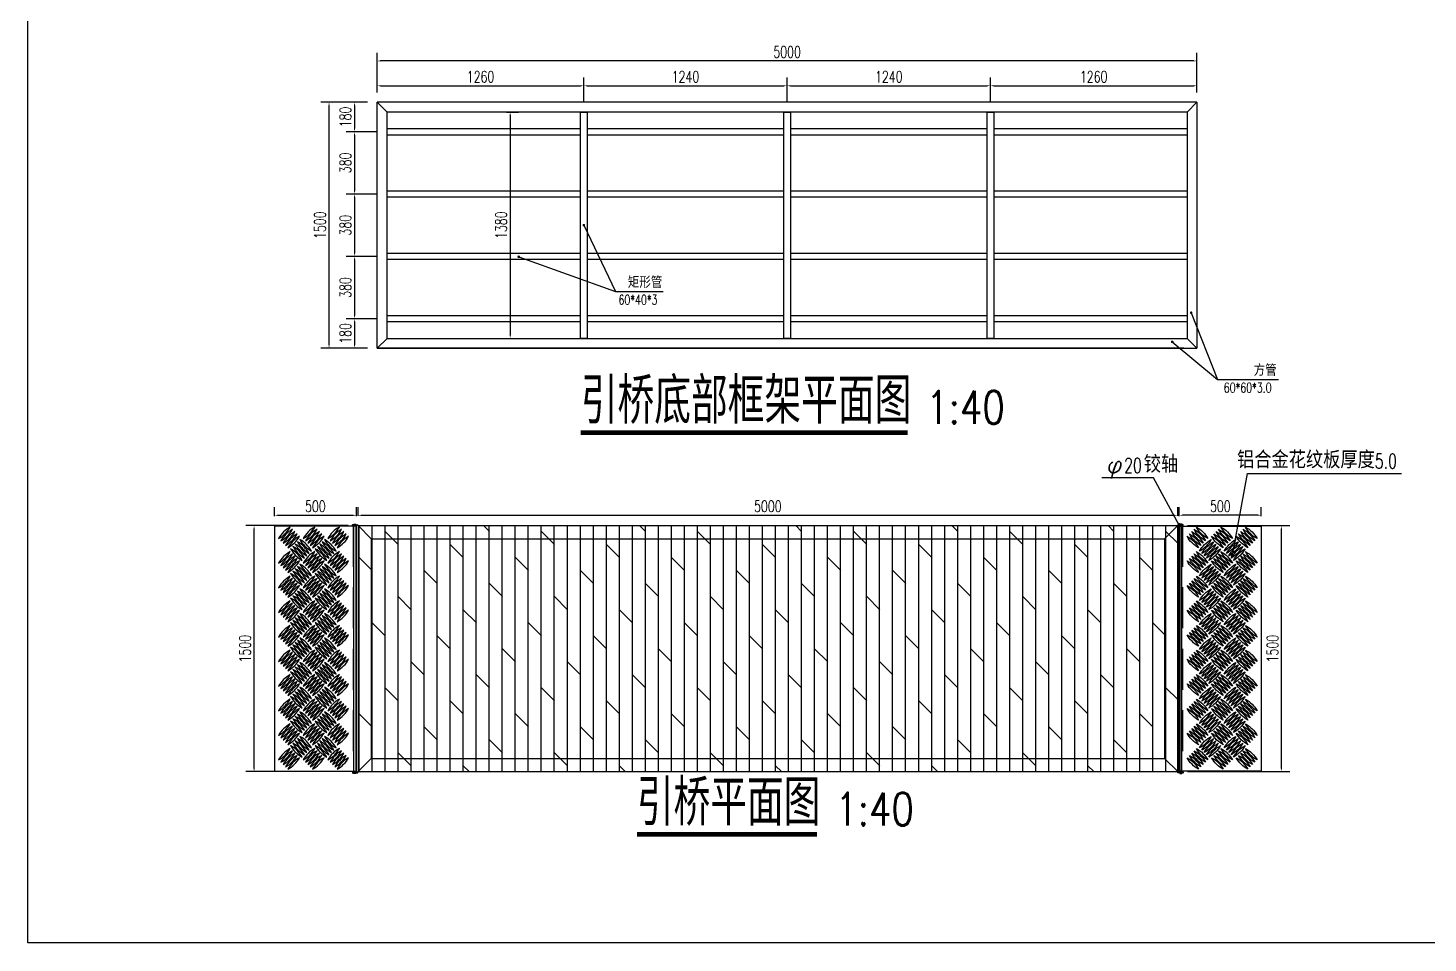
# Model space of a CAD drawing. Header units: millimetres. Extents: x 7263 to 319917, y -161937 to 156976.
# Drawn here: x 214304 to 222844, y -26036 to -20457 of the extents above; entities that cross this region are included whole.
import ezdxf

# ---------------------------------------------------------------- set-up
doc = ezdxf.new("R2010")
doc.units = ezdxf.units.MM
doc.header["$LTSCALE"] = 1000
doc.linetypes.add('DASHED2', pattern=[0.375, 0.25, -0.125])
for name, color, linetype in [('DIM_LEAD', 3, 'Continuous'), ('DIM_SYMB', 3, 'Continuous'), ('PUB_DIM', 3, 'Continuous'), ('PUB_TEXT', 7, 'Continuous'), ('W-STEEL_FRAME钢架', 3, 'Continuous'), ('木地板', 32, 'Continuous')]:
    doc.layers.add(name, color=color, linetype=linetype)
doc.styles.add('_TCH_DIM', font='SIMPLEX.shx', dxfattribs={"bigfont": 'hztxt.shx'})
doc.styles.get("Standard").update_dxf_attribs({"font": 'simplex.shx', "width": 0.8, "bigfont": 'hztxt.shx'})
doc.styles.add('STANDARD_T3', font='simplex.shx', dxfattribs={"width": 0.7, "bigfont": 'hztxt.shx'})
doc.dimstyles.new('W&&20', dxfattribs={"dimtxt": 70, "dimasz": 20, "dimexe": 50, "dimexo": 60, "dimgap": 20, "dimtad": 1, "dimdec": 0, "dimzin": 0, "dimdsep": 46, "dimtxsty": 'STANDARD_T3', "dimcen": 0.09, "dimclrd": 1, "dimclre": 1, "dimclrt": 7, "dimazin": 2, "dimtfac": 1, "dimtdec": 0, "dimtix": 1, "dimtmove": 2, "dimatfit": 3, "dimfxl": 0, "dimtolj": 1, "dimtzin": 0, "dimarcsym": 0})

# ---------------------------------------------------------------- blocks, each defined once
blk = doc.blocks.new('*D325')
at = {"layer": 'Defpoints', "color": 0, "transparency": 16777216}
for p in [(215683.3, -23491.4), (216317.1, -23491.4), (216317.1, -24991.4)]:
    blk.add_point(p, dxfattribs=at)
at = {"layer": 'PUB_DIM', "color": 1, "lineweight": -2, "transparency": 16777216}
for p, q in [((216257.1, -23491.4), (215633.3, -23491.4)), ((215683.3, -24971.4), (215683.3, -23511.4)), ((216257.1, -24991.4), (215633.3, -24991.4))]:
    blk.add_line(p, q, dxfattribs=at)
at = {"layer": 'PUB_DIM', "color": 1, "transparency": 16777216}
for points in [[(215680, -23511.4), (215686.7, -23511.4), (215683.3, -23491.4)], [(215680, -24971.4), (215686.7, -24971.4), (215683.3, -24991.4)]]:
    blk.add_solid(points, dxfattribs=at)
at = {"layer": 'PUB_DIM', "color": 7, "transparency": 16777216, "insert": (215628.3, -24241.4), "char_height": 70, "attachment_point": 5, "rotation": 90, "style": 'STANDARD_T3'}
blk.add_mtext('\\A1;1500', dxfattribs=at)
blk = doc.blocks.new('*U293')
at = {"color": 8, "linetype": 'Continuous'}
for p, q in [((-1.3, 2.4), (-2.7, 1.2)), ((0, 1.9), (0, -1.9)), ((-1.3, -2.4), (-2.7, -1.2))]:
    blk.add_line(p, q, dxfattribs=at)
at = {"color": 7, "linetype": 'Continuous'}
for p, q in [((24, 1.9), (0, 1.9)), ((0, 0), (25.6, 0)), ((24, 1.9), (24, 0)), ((25.6, -1.9), (25.6, 0)), ((0, -1.9), (25.6, -1.9))]:
    blk.add_line(p, q, dxfattribs=at)
for centre, radius, start, end in [((-4.1, 0), 3.7, 41.31782, 318.68218), ((-4.1, 0), 1.85, 41.31782, 318.68218), ((0, 3.6), 3.59, 221.31782, 270), ((0, -3.6), 3.59, 90, 138.68218), ((0, 3.6), 1.74, 221.31782, 270), ((0, -3.6), 1.74, 90, 138.68218)]:
    blk.add_arc(centre, radius, start, end, dxfattribs=at)
blk = doc.blocks.new('*D305')
at = {"layer": 'Defpoints', "color": 0, "transparency": 16777216}
for p in [(216307.1, -23428), (215807.1, -23494.4), (216307.1, -23494.4)]:
    blk.add_point(p, dxfattribs=at)
at = {"layer": 'PUB_DIM', "color": 1, "lineweight": -2, "transparency": 16777216}
for p, q in [((215807.1, -23434.4), (215807.1, -23378)), ((216307.1, -23434.4), (216307.1, -23378)), ((215827.1, -23428), (216287.1, -23428))]:
    blk.add_line(p, q, dxfattribs=at)
at = {"layer": 'PUB_DIM', "color": 1, "transparency": 16777216}
for points in [[(215827.1, -23424.7), (215827.1, -23431.3), (215807.1, -23428)], [(216287.1, -23424.7), (216287.1, -23431.3), (216307.1, -23428)]]:
    blk.add_solid(points, dxfattribs=at)
at = {"layer": 'PUB_DIM', "color": 7, "transparency": 16777216, "insert": (216057.1, -23373), "char_height": 70, "attachment_point": 5, "style": 'STANDARD_T3'}
blk.add_mtext('\\A1;500', dxfattribs=at)
blk = doc.blocks.new('*D326')
at = {"layer": 'Defpoints', "color": 0, "transparency": 16777216}
for p in [(221317.1, -23428), (216317.1, -23491.4), (221317.1, -23491.4)]:
    blk.add_point(p, dxfattribs=at)
at = {"layer": 'PUB_DIM', "color": 1, "lineweight": -2, "transparency": 16777216}
for p, q in [((216317.1, -23431.4), (216317.1, -23378)), ((221317.1, -23431.4), (221317.1, -23378)), ((216337.1, -23428), (221297.1, -23428))]:
    blk.add_line(p, q, dxfattribs=at)
at = {"layer": 'PUB_DIM', "color": 1, "transparency": 16777216}
for points in [[(216337.1, -23424.7), (216337.1, -23431.3), (216317.1, -23428)], [(221297.1, -23424.7), (221297.1, -23431.3), (221317.1, -23428)]]:
    blk.add_solid(points, dxfattribs=at)
at = {"layer": 'PUB_DIM', "color": 7, "transparency": 16777216, "insert": (218817.1, -23373), "char_height": 70, "attachment_point": 5, "style": 'STANDARD_T3'}
blk.add_mtext('\\A1;5000', dxfattribs=at)
blk = doc.blocks.new('*D320')
at = {"layer": 'Defpoints', "color": 0, "transparency": 16777216}
for p in [(221317.1, -23491.4), (221950.9, -23491.4), (221317.1, -24991.4)]:
    blk.add_point(p, dxfattribs=at)
at = {"layer": 'PUB_DIM', "color": 1, "lineweight": -2, "transparency": 16777216}
for p, q in [((221377.1, -23491.4), (222000.9, -23491.4)), ((221950.9, -24971.4), (221950.9, -23511.4)), ((221377.1, -24991.4), (222000.9, -24991.4))]:
    blk.add_line(p, q, dxfattribs=at)
at = {"layer": 'PUB_DIM', "color": 1, "transparency": 16777216}
for points in [[(221947.6, -23511.4), (221954.2, -23511.4), (221950.9, -23491.4)], [(221947.6, -24971.4), (221954.2, -24971.4), (221950.9, -24991.4)]]:
    blk.add_solid(points, dxfattribs=at)
at = {"layer": 'PUB_DIM', "color": 7, "transparency": 16777216, "insert": (221895.9, -24241.4), "char_height": 70, "attachment_point": 5, "rotation": 90, "style": 'STANDARD_T3'}
blk.add_mtext('\\A1;1500', dxfattribs=at)
blk = doc.blocks.new('*D321')
at = {"layer": 'Defpoints', "color": 0, "transparency": 16777216}
for p in [(221327.1, -23428), (221327.1, -23494.4), (221827.1, -23494.4)]:
    blk.add_point(p, dxfattribs=at)
at = {"layer": 'PUB_DIM', "color": 1, "lineweight": -2, "transparency": 16777216}
for p, q in [((221327.1, -23434.4), (221327.1, -23378)), ((221827.1, -23434.4), (221827.1, -23378)), ((221807.1, -23428), (221347.1, -23428))]:
    blk.add_line(p, q, dxfattribs=at)
at = {"layer": 'PUB_DIM', "color": 1, "transparency": 16777216}
for points in [[(221347.1, -23424.7), (221347.1, -23431.3), (221327.1, -23428)], [(221807.1, -23424.7), (221807.1, -23431.3), (221827.1, -23428)]]:
    blk.add_solid(points, dxfattribs=at)
at = {"layer": 'PUB_DIM', "color": 7, "transparency": 16777216, "insert": (221577.1, -23373), "char_height": 70, "attachment_point": 5, "style": 'STANDARD_T3'}
blk.add_mtext('\\A1;500', dxfattribs=at)
blk = doc.blocks.new('*U295')
for centre, start, end in [((175.1, 0), 164.06078, 195.93922), ((-175.1, 0), 344.06078, 15.93922)]:
    blk.add_arc(centre, 182.1, start, end)
blk = doc.blocks.new('*U296')
at = {"color": 0, "linetype": 'ByBlock', "lineweight": -2}
for p in [(0, 0), (20, 0), (40, 0), (60, 0), (80, 0)]:
    blk.add_blockref('*U295', p, dxfattribs=at)
blk = doc.blocks.new('*U303')
at = {"rotation": 135.0000000003769}
blk.add_blockref('*U296', (28.3, -28.3), dxfattribs=at)
blk = doc.blocks.new('*U304')
at = {"color": 0, "linetype": 'ByBlock', "lineweight": -2, "transparency": 16777216}
for p in [(0, 1350), (150, 1350), (300, 1350), (0, 1200), (150, 1200), (300, 1200), (0, 1050), (150, 1050), (300, 1050), (0, 900), (150, 900), (300, 900), (0, 750), (150, 750), (300, 750), (0, 600), (150, 600), (300, 600), (0, 450), (150, 450), (300, 450), (0, 300), (150, 300), (300, 300), (0, 150), (150, 150), (300, 150), (0, 0), (150, 0), (300, 0)]:
    blk.add_blockref('*U303', p, dxfattribs=at)
blk = doc.blocks.new('*U297')
at = {"rotation": 225.0000000003769}
blk.add_blockref('*U296', (28.3, 28.3), dxfattribs=at)
blk = doc.blocks.new('*U298')
at = {"color": 0, "linetype": 'ByBlock', "lineweight": -2, "transparency": 16777216}
for p in [(0, 1200), (150, 1200), (0, 1050), (150, 1050), (0, 900), (150, 900), (0, 750), (150, 750), (0, 600), (150, 600), (0, 450), (150, 450), (0, 300), (150, 300), (0, 150), (150, 150), (0, 0), (150, 0)]:
    blk.add_blockref('*U297', p, dxfattribs=at)
blk = doc.blocks.new('*U299')
at = {"rotation": 135.0000000003769}
blk.add_blockref('*U296', (28.3, -28.3), dxfattribs=at)
blk = doc.blocks.new('*U300')
at = {"color": 0, "linetype": 'ByBlock', "lineweight": -2, "transparency": 16777216}
for p in [(0, 1350), (150, 1350), (300, 1350), (0, 1200), (150, 1200), (300, 1200), (0, 1050), (150, 1050), (300, 1050), (0, 900), (150, 900), (300, 900), (0, 750), (150, 750), (300, 750), (0, 600), (150, 600), (300, 600), (0, 450), (150, 450), (300, 450), (0, 300), (150, 300), (300, 300), (0, 150), (150, 150), (300, 150), (0, 0), (150, 0), (300, 0)]:
    blk.add_blockref('*U299', p, dxfattribs=at)
blk = doc.blocks.new('*U301')
at = {"rotation": 225.0000000003769}
blk.add_blockref('*U296', (28.3, 28.3), dxfattribs=at)
blk = doc.blocks.new('*U302')
at = {"color": 0, "linetype": 'ByBlock', "lineweight": -2, "transparency": 16777216}
for p in [(0, 1200), (150, 1200), (0, 1050), (150, 1050), (0, 900), (150, 900), (0, 750), (150, 750), (0, 600), (150, 600), (0, 450), (150, 450), (0, 300), (150, 300), (0, 150), (150, 150), (0, 0), (150, 0)]:
    blk.add_blockref('*U301', p, dxfattribs=at)
blk = doc.blocks.new('*D401')
at = {"layer": 'Defpoints', "color": 0, "transparency": 16777216}
for p in [(216140.3, -20909.3), (216434.7, -20909.3), (216434.7, -22409.3)]:
    blk.add_point(p, dxfattribs=at)
at = {"layer": 'PUB_DIM', "color": 1, "lineweight": -2, "transparency": 16777216}
for p, q in [((216374.7, -20909.3), (216090.3, -20909.3)), ((216140.3, -22389.3), (216140.3, -20929.3)), ((216374.7, -22409.3), (216090.3, -22409.3))]:
    blk.add_line(p, q, dxfattribs=at)
at = {"layer": 'PUB_DIM', "color": 1, "transparency": 16777216}
for points in [[(216136.9, -20929.3), (216143.6, -20929.3), (216140.3, -20909.3)], [(216136.9, -22389.3), (216143.6, -22389.3), (216140.3, -22409.3)]]:
    blk.add_solid(points, dxfattribs=at)
at = {"layer": 'PUB_DIM', "color": 7, "transparency": 16777216, "insert": (216085.3, -21659.3), "char_height": 70, "attachment_point": 5, "rotation": 90, "style": 'STANDARD_T3'}
blk.add_mtext('\\A1;1500', dxfattribs=at)
blk = doc.blocks.new('*D403')
at = {"layer": 'Defpoints', "color": 0, "transparency": 16777216}
for p in [(216434.7, -20657.9), (216434.7, -20909.3), (221434.7, -20909.3)]:
    blk.add_point(p, dxfattribs=at)
at = {"layer": 'PUB_DIM', "color": 1, "lineweight": -2, "transparency": 16777216}
for p, q in [((216434.7, -20849.3), (216434.7, -20607.9)), ((221414.7, -20657.9), (216454.7, -20657.9)), ((221434.7, -20849.3), (221434.7, -20607.9))]:
    blk.add_line(p, q, dxfattribs=at)
at = {"layer": 'PUB_DIM', "color": 1, "transparency": 16777216}
for points in [[(216454.7, -20654.6), (216454.7, -20661.2), (216434.7, -20657.9)], [(221414.7, -20654.6), (221414.7, -20661.2), (221434.7, -20657.9)]]:
    blk.add_solid(points, dxfattribs=at)
at = {"layer": 'PUB_DIM', "color": 7, "transparency": 16777216, "insert": (218934.7, -20602.9), "char_height": 70, "attachment_point": 5, "style": 'STANDARD_T3'}
blk.add_mtext('\\A1;5000', dxfattribs=at)
blk = doc.blocks.new('*D395')
at = {"layer": 'Defpoints', "color": 0, "transparency": 16777216}
for p in [(217162.7, -20969.3), (217162.7, -22349.3), (217245.2, -22349.3)]:
    blk.add_point(p, dxfattribs=at)
at = {"layer": 'PUB_DIM', "color": 1, "lineweight": -2, "transparency": 16777216}
for p, q in [((217222.7, -20969.3), (217295.2, -20969.3)), ((217245.2, -20989.3), (217245.2, -22329.3)), ((217222.7, -22349.3), (217295.2, -22349.3))]:
    blk.add_line(p, q, dxfattribs=at)
at = {"layer": 'PUB_DIM', "color": 1, "transparency": 16777216}
for points in [[(217241.9, -20989.3), (217248.5, -20989.3), (217245.2, -20969.3)], [(217241.9, -22329.3), (217248.5, -22329.3), (217245.2, -22349.3)]]:
    blk.add_solid(points, dxfattribs=at)
at = {"layer": 'PUB_DIM', "color": 7, "transparency": 16777216, "insert": (217190.2, -21659.3), "char_height": 70, "attachment_point": 5, "rotation": 90, "style": 'STANDARD_T3'}
blk.add_mtext('\\A1;1380', dxfattribs=at)
blk = doc.blocks.new('*D408')
at = {"layer": 'Defpoints', "color": 0, "transparency": 16777216}
for p in [(216434.7, -20909.3), (216295.5, -21089.3), (216494.7, -21089.3)]:
    blk.add_point(p, dxfattribs=at)
at = {"layer": 'PUB_DIM', "color": 1, "lineweight": -2, "transparency": 16777216}
for p, q in [((216374.7, -20909.3), (216245.5, -20909.3)), ((216295.5, -20929.3), (216295.5, -21069.3)), ((216434.7, -21089.3), (216245.5, -21089.3))]:
    blk.add_line(p, q, dxfattribs=at)
at = {"layer": 'PUB_DIM', "color": 1, "transparency": 16777216}
for points in [[(216292.2, -20929.3), (216298.9, -20929.3), (216295.5, -20909.3)], [(216292.2, -21069.3), (216298.9, -21069.3), (216295.5, -21089.3)]]:
    blk.add_solid(points, dxfattribs=at)
at = {"layer": 'PUB_DIM', "color": 7, "transparency": 16777216, "insert": (216240.5, -20999.3), "char_height": 70, "attachment_point": 5, "rotation": 90, "style": 'STANDARD_T3'}
blk.add_mtext('\\A1;180', dxfattribs=at)
blk = doc.blocks.new('*D409')
at = {"layer": 'Defpoints', "color": 0, "transparency": 16777216}
for p in [(216494.7, -21089.3), (216295.5, -21469.3), (216494.7, -21469.3)]:
    blk.add_point(p, dxfattribs=at)
at = {"layer": 'PUB_DIM', "color": 1, "lineweight": -2, "transparency": 16777216}
for p, q in [((216434.7, -21089.3), (216245.5, -21089.3)), ((216295.5, -21109.3), (216295.5, -21449.3)), ((216434.7, -21469.3), (216245.5, -21469.3))]:
    blk.add_line(p, q, dxfattribs=at)
at = {"layer": 'PUB_DIM', "color": 1, "transparency": 16777216}
for points in [[(216292.2, -21109.3), (216298.9, -21109.3), (216295.5, -21089.3)], [(216292.2, -21449.3), (216298.9, -21449.3), (216295.5, -21469.3)]]:
    blk.add_solid(points, dxfattribs=at)
at = {"layer": 'PUB_DIM', "color": 7, "transparency": 16777216, "insert": (216240.5, -21279.3), "char_height": 70, "attachment_point": 5, "rotation": 90, "style": 'STANDARD_T3'}
blk.add_mtext('\\A1;380', dxfattribs=at)
blk = doc.blocks.new('*D410')
at = {"layer": 'Defpoints', "color": 0, "transparency": 16777216}
for p in [(216494.7, -21469.3), (216295.5, -21849.3), (216494.7, -21849.3)]:
    blk.add_point(p, dxfattribs=at)
at = {"layer": 'PUB_DIM', "color": 1, "lineweight": -2, "transparency": 16777216}
for p, q in [((216434.7, -21469.3), (216245.5, -21469.3)), ((216295.5, -21489.3), (216295.5, -21829.3)), ((216434.7, -21849.3), (216245.5, -21849.3))]:
    blk.add_line(p, q, dxfattribs=at)
at = {"layer": 'PUB_DIM', "color": 1, "transparency": 16777216}
for points in [[(216292.2, -21489.3), (216298.9, -21489.3), (216295.5, -21469.3)], [(216292.2, -21829.3), (216298.9, -21829.3), (216295.5, -21849.3)]]:
    blk.add_solid(points, dxfattribs=at)
at = {"layer": 'PUB_DIM', "color": 7, "transparency": 16777216, "insert": (216240.5, -21659.3), "char_height": 70, "attachment_point": 5, "rotation": 90, "style": 'STANDARD_T3'}
blk.add_mtext('\\A1;380', dxfattribs=at)
blk = doc.blocks.new('*D411')
at = {"layer": 'Defpoints', "color": 0, "transparency": 16777216}
for p in [(216494.7, -21849.3), (216295.5, -22229.3), (216494.7, -22229.3)]:
    blk.add_point(p, dxfattribs=at)
at = {"layer": 'PUB_DIM', "color": 1, "lineweight": -2, "transparency": 16777216}
for p, q in [((216434.7, -21849.3), (216245.5, -21849.3)), ((216295.5, -21869.3), (216295.5, -22209.3)), ((216434.7, -22229.3), (216245.5, -22229.3))]:
    blk.add_line(p, q, dxfattribs=at)
at = {"layer": 'PUB_DIM', "color": 1, "transparency": 16777216}
for points in [[(216292.2, -21869.3), (216298.9, -21869.3), (216295.5, -21849.3)], [(216292.2, -22209.3), (216298.9, -22209.3), (216295.5, -22229.3)]]:
    blk.add_solid(points, dxfattribs=at)
at = {"layer": 'PUB_DIM', "color": 7, "transparency": 16777216, "insert": (216240.5, -22039.3), "char_height": 70, "attachment_point": 5, "rotation": 90, "style": 'STANDARD_T3'}
blk.add_mtext('\\A1;380', dxfattribs=at)
blk = doc.blocks.new('*D412')
at = {"layer": 'Defpoints', "color": 0, "transparency": 16777216}
for p in [(216494.7, -22229.3), (216295.5, -22409.3), (216434.7, -22409.3)]:
    blk.add_point(p, dxfattribs=at)
at = {"layer": 'PUB_DIM', "color": 1, "lineweight": -2, "transparency": 16777216}
for p, q in [((216434.7, -22229.3), (216245.5, -22229.3)), ((216295.5, -22249.3), (216295.5, -22389.3)), ((216374.7, -22409.3), (216245.5, -22409.3))]:
    blk.add_line(p, q, dxfattribs=at)
at = {"layer": 'PUB_DIM', "color": 1, "transparency": 16777216}
for points in [[(216292.2, -22249.3), (216298.9, -22249.3), (216295.5, -22229.3)], [(216292.2, -22389.3), (216298.9, -22389.3), (216295.5, -22409.3)]]:
    blk.add_solid(points, dxfattribs=at)
at = {"layer": 'PUB_DIM', "color": 7, "transparency": 16777216, "insert": (216240.5, -22319.3), "char_height": 70, "attachment_point": 5, "rotation": 90, "style": 'STANDARD_T3'}
blk.add_mtext('\\A1;180', dxfattribs=at)
blk = doc.blocks.new('*D413')
at = {"layer": 'Defpoints', "color": 0, "transparency": 16777216}
for p in [(217694.7, -20809.2), (216434.7, -20909.3), (217694.7, -20969.3)]:
    blk.add_point(p, dxfattribs=at)
at = {"layer": 'PUB_DIM', "color": 1, "lineweight": -2, "transparency": 16777216}
for p, q in [((216434.7, -20849.3), (216434.7, -20759.2)), ((216454.7, -20809.2), (217674.7, -20809.2)), ((217694.7, -20909.3), (217694.7, -20759.2))]:
    blk.add_line(p, q, dxfattribs=at)
at = {"layer": 'PUB_DIM', "color": 1, "transparency": 16777216}
for points in [[(216454.7, -20805.8), (216454.7, -20812.5), (216434.7, -20809.2)], [(217674.7, -20805.8), (217674.7, -20812.5), (217694.7, -20809.2)]]:
    blk.add_solid(points, dxfattribs=at)
at = {"layer": 'PUB_DIM', "color": 7, "transparency": 16777216, "insert": (217064.7, -20754.2), "char_height": 70, "attachment_point": 5, "style": 'STANDARD_T3'}
blk.add_mtext('\\A1;1260', dxfattribs=at)
blk = doc.blocks.new('*D414')
at = {"layer": 'Defpoints', "color": 0, "transparency": 16777216}
for p in [(218934.7, -20809.2), (217694.7, -20969.3), (218934.7, -20969.3)]:
    blk.add_point(p, dxfattribs=at)
at = {"layer": 'PUB_DIM', "color": 1, "lineweight": -2, "transparency": 16777216}
for p, q in [((217694.7, -20909.3), (217694.7, -20759.2)), ((217714.7, -20809.2), (218914.7, -20809.2)), ((218934.7, -20909.3), (218934.7, -20759.2))]:
    blk.add_line(p, q, dxfattribs=at)
at = {"layer": 'PUB_DIM', "color": 1, "transparency": 16777216}
for points in [[(217714.7, -20805.8), (217714.7, -20812.5), (217694.7, -20809.2)], [(218914.7, -20805.8), (218914.7, -20812.5), (218934.7, -20809.2)]]:
    blk.add_solid(points, dxfattribs=at)
at = {"layer": 'PUB_DIM', "color": 7, "transparency": 16777216, "insert": (218314.7, -20754.2), "char_height": 70, "attachment_point": 5, "style": 'STANDARD_T3'}
blk.add_mtext('\\A1;1240', dxfattribs=at)
blk = doc.blocks.new('*D415')
at = {"layer": 'Defpoints', "color": 0, "transparency": 16777216}
for p in [(220174.7, -20809.2), (218934.7, -20969.3), (220174.7, -20969.3)]:
    blk.add_point(p, dxfattribs=at)
at = {"layer": 'PUB_DIM', "color": 1, "lineweight": -2, "transparency": 16777216}
for p, q in [((218934.7, -20909.3), (218934.7, -20759.2)), ((218954.7, -20809.2), (220154.7, -20809.2)), ((220174.7, -20909.3), (220174.7, -20759.2))]:
    blk.add_line(p, q, dxfattribs=at)
at = {"layer": 'PUB_DIM', "color": 1, "transparency": 16777216}
for points in [[(218954.7, -20805.8), (218954.7, -20812.5), (218934.7, -20809.2)], [(220154.7, -20805.8), (220154.7, -20812.5), (220174.7, -20809.2)]]:
    blk.add_solid(points, dxfattribs=at)
at = {"layer": 'PUB_DIM', "color": 7, "transparency": 16777216, "insert": (219554.7, -20754.2), "char_height": 70, "attachment_point": 5, "style": 'STANDARD_T3'}
blk.add_mtext('\\A1;1240', dxfattribs=at)
blk = doc.blocks.new('*D416')
at = {"layer": 'Defpoints', "color": 0, "transparency": 16777216}
for p in [(221434.7, -20809.2), (221434.7, -20909.3), (220174.7, -20969.3)]:
    blk.add_point(p, dxfattribs=at)
at = {"layer": 'PUB_DIM', "color": 1, "lineweight": -2, "transparency": 16777216}
for p, q in [((220174.7, -20909.3), (220174.7, -20759.2)), ((220194.7, -20809.2), (221414.7, -20809.2)), ((221434.7, -20849.3), (221434.7, -20759.2))]:
    blk.add_line(p, q, dxfattribs=at)
at = {"layer": 'PUB_DIM', "color": 1, "transparency": 16777216}
for points in [[(220194.7, -20805.8), (220194.7, -20812.5), (220174.7, -20809.2)], [(221414.7, -20805.8), (221414.7, -20812.5), (221434.7, -20809.2)]]:
    blk.add_solid(points, dxfattribs=at)
at = {"layer": 'PUB_DIM', "color": 7, "transparency": 16777216, "insert": (220804.7, -20754.2), "char_height": 70, "attachment_point": 5, "style": 'STANDARD_T3'}
blk.add_mtext('\\A1;1260', dxfattribs=at)

msp = doc.modelspace()

# ---------------------------------------------------------------- hatches: boundary and pattern name
at = {"layer": '木地板', "ltscale": 500}
h = msp.add_hatch(dxfattribs=at)
h.set_pattern_fill('DOLMIT', color=256, scale=100, angle=90, style=0)
h.set_pattern_definition([(90, (1707924.056, -1387334.826), (-79.374206, 5e-15), []), (135, (1707924.06, -1387334.83), (-158.748304, -158.748304), [112.252127, -224.504])])
h.paths.add_polyline_path([(221317.1, -24991.4), (221317.1, -23491.4), (216317.1, -23491.4), (216317.1, -24991.4)])

# ---------------------------------------------------------------- linework, layer by layer
at = {"color": 3}
for p, q in [((216434.7, -22409.3), (216434.7, -20909.3)), ((216494.7, -20969.3), (216434.7, -20909.3)), ((221434.7, -20909.3), (216434.7, -20909.3)), ((221374.7, -20969.3), (221434.7, -20909.3)), ((221434.7, -20909.3), (221434.7, -22409.3)), ((216494.7, -22349.3), (216494.7, -20969.3)), ((221374.7, -20969.3), (216494.7, -20969.3)), ((221374.7, -20969.3), (221374.7, -22349.3)), ((216494.7, -22349.3), (216434.7, -22409.3)), ((216494.7, -22349.3), (221374.7, -22349.3)), ((221374.7, -22349.3), (221434.7, -22409.3)), ((221354.7, -22409.3), (216434.7, -22409.3)), ((216434.7, -22409.3), (221434.7, -22409.3)), ((216317.1, -23491.4), (221317.1, -23491.4)), ((216317.1, -23491.4), (216317.1, -24991.4)), ((216317.1, -23491.4), (216397.1, -23571.4)), ((221237.1, -23571.4), (221317.1, -23491.4)), ((221317.1, -24991.4), (221317.1, -23491.4)), ((221317.1, -23491.4), (221317.1, -24991.4)), ((216397.1, -23571.4), (221237.1, -23571.4)), ((216317.1, -24991.4), (216397.1, -24911.4)), ((216397.1, -24911.4), (221237.1, -24911.4)), ((221237.1, -24911.4), (221317.1, -24991.4)), ((216317.1, -24991.4), (221317.1, -24991.4))]:
    msp.add_line(p, q, dxfattribs=at)
at = {"color": 3, "lineweight": 5}
for p, q in [((216397.1, -23571.4), (216397.1, -24911.4)), ((221237.1, -24911.4), (221237.1, -23571.4))]:
    msp.add_line(p, q, dxfattribs=at)
at = {"color": 4}
for points in [[(216303.1, -23482.4), (216303.1, -25002.8), (216291.1, -25002.8), (216291.1, -23482.4)], [(221331.1, -23482.4), (221331.1, -25002.8), (221343.1, -25002.8), (221343.1, -23482.4)], [(221331.1, -23482.4), (221331.1, -25002.8), (221343.1, -25002.8), (221343.1, -23482.4)]]:
    msp.add_lwpolyline(points, close=True, dxfattribs=at)
for points in [[(215807.1, -24989.4), (216307.1, -24989.4), (216307.1, -23494.4), (215807.1, -23494.4)], [(221827.1, -24989.4), (221327.1, -24989.4), (221327.1, -23494.4), (221827.1, -23494.4)]]:
    msp.add_lwpolyline(points, close=True)
at = {"linetype": 'DASHED2'}
for points in [[(216287.1, -24991.4), (216307.1, -24991.4), (216307.1, -23492.4), (216287.1, -23492.4)], [(221347.1, -24991.4), (221327.1, -24991.4), (221327.1, -23492.4), (221347.1, -23492.4)], [(221347.1, -24991.4), (221327.1, -24991.4), (221327.1, -23492.4), (221347.1, -23492.4)]]:
    msp.add_lwpolyline(points, close=True, dxfattribs=at)
at = {"layer": 'DIM_LEAD'}
for p, q in [((217694.7, -21659.3), (217887.9, -22063.3)), ((217297.4, -21852), (217887.9, -22063.3)), ((217887.9, -22063.3), (218179.3, -22063.3)), ((221399.3, -22192.8), (221560.2, -22599.2)), ((221284.2, -22370.5), (221560.2, -22599.2)), ((221560.2, -22599.2), (221931.3, -22599.2)), ((221169.4, -23200.7), (220853.9, -23200.7)), ((221326.9, -23487.9), (221169.4, -23200.7)), ((221651.8, -23672), (221742.9, -23173.8)), ((221742.9, -23173.8), (222683, -23173.8))]:
    msp.add_line(p, q, dxfattribs=at)
for points, const_width in [([(217693, -21655.7, 1), (217696.4, -21662.9, 1)], 8), ([(217293.6, -21850.7, 1), (217301.2, -21853.4, 1)], 8), ([(221397.9, -22189.1, 1), (221400.8, -22196.5, 1)], 8), ([(221281.1, -22368, 1), (221287.3, -22373.1, 1)], 8), ([(221329.8, -23493.1, 1), (221324, -23482.6, 1)], 12), ([(221650.7, -23677.9, 1), (221652.8, -23666.1, 1)], 12)]:
    msp.add_lwpolyline(points, format="xyb", close=True, dxfattribs=dict(at, const_width=const_width))
at = {"layer": 'DIM_SYMB', "const_width": 28}
for points in [[(217676.3, -22923.7), (219670.7, -22923.7)], [(218018, -25373.7), (219116.4, -25373.7)]]:
    msp.add_lwpolyline(points, dxfattribs=at)
at = {"layer": 'W-STEEL_FRAME钢架'}
msp.add_lwpolyline([(214304.1, -15253.4), (230403.4, -15253.4), (230403.4, -26036.2), (214304.1, -26036.2)], close=True, dxfattribs=at)
at = {"layer": 'W-STEEL_FRAME钢架', "color": 4}
for points in [[(217674.7, -20969.3), (217714.7, -20969.3), (217714.7, -22349.3), (217674.7, -22349.3)], [(218914.7, -20969.3), (218954.7, -20969.3), (218954.7, -22349.3), (218914.7, -22349.3)], [(220154.7, -20969.3), (220194.7, -20969.3), (220194.7, -22349.3), (220154.7, -22349.3)]]:
    msp.add_lwpolyline(points, close=True, dxfattribs=at)
for points in [[(217674.7, -21109.3), (216494.7, -21109.3), (216494.7, -21069.3), (217674.7, -21069.3)], [(217714.7, -21069.3), (218914.7, -21069.3)], [(218954.7, -21069.3), (220154.7, -21069.3)], [(220194.7, -21069.3), (221374.7, -21069.3)], [(218914.7, -21109.3), (217714.7, -21109.3)], [(220154.7, -21109.3), (218954.7, -21109.3)], [(221374.7, -21109.3), (220194.7, -21109.3)], [(217674.7, -21489.3), (216494.7, -21489.3), (216494.7, -21449.3), (217674.7, -21449.3)], [(217714.7, -21449.3), (218914.7, -21449.3)], [(218914.7, -21489.3), (217714.7, -21489.3)], [(218954.7, -21449.3), (220154.7, -21449.3)], [(220154.7, -21489.3), (218954.7, -21489.3)], [(220194.7, -21449.3), (221374.7, -21449.3)], [(221374.7, -21489.3), (220194.7, -21489.3)], [(217674.7, -21869.3), (216494.7, -21869.3), (216494.7, -21829.3), (217674.7, -21829.3)], [(217714.7, -21829.3), (218914.7, -21829.3)], [(218954.7, -21829.3), (220154.7, -21829.3)], [(220194.7, -21829.3), (221374.7, -21829.3)], [(218914.7, -21869.3), (217714.7, -21869.3)], [(220154.7, -21869.3), (218954.7, -21869.3)], [(221374.7, -21869.3), (220194.7, -21869.3)], [(217674.7, -22249.3), (216494.7, -22249.3), (216494.7, -22209.3), (217674.7, -22209.3)], [(217714.7, -22209.3), (218914.7, -22209.3)], [(218914.7, -22249.3), (217714.7, -22249.3)], [(218954.7, -22209.3), (220154.7, -22209.3)], [(220154.7, -22249.3), (218954.7, -22249.3)], [(220194.7, -22209.3), (221374.7, -22209.3)], [(221374.7, -22249.3), (220194.7, -22249.3)]]:
    msp.add_lwpolyline(points, dxfattribs=at)

# ---------------------------------------------------------------- block references
at = {"xscale": -1, "rotation": 180}
msp.add_blockref('*U293', (216291.1, -23487.9), dxfattribs=at)
at = {"rotation": 180}
msp.add_blockref('*U293', (221343.1, -23487.9), dxfattribs=at)
msp.add_blockref('*U293', (221343.1, -23487.9), dxfattribs=at)
for name, p in [('*U304', (215896.2, -24913.3)), ('*U298', (215969.8, -24839.8)), ('*U293', (216291.1, -24996.6))]:
    msp.add_blockref(name, p)
at = {"xscale": -1}
for name, p in [('*U300', (221738, -24913.3)), ('*U302', (221664.4, -24839.8)), ('*U293', (221343.1, -24996.6)), ('*U293', (221343.1, -24996.6))]:
    msp.add_blockref(name, p, dxfattribs=at)

# ---------------------------------------------------------------- texts
at = {"layer": 'PUB_TEXT', "color": 7, "style": '_TCH_DIM'}
for s, height, p in [('矩形管', 70, (217963.2, -22042.3)), ('方管', 70, (221780.8, -22578.2)), ('铰轴', 105, (221110.4, -23169.2)), ('铝合金花纹板厚度', 105, (221679.5, -23142.3)), ('φ', 105, (220885.4, -23169.2))]:
    msp.add_text(s, height=height, dxfattribs=at).set_placement(p)
at = {"layer": 'PUB_TEXT', "color": 7, "style": '_TCH_DIM', "width": 0.705882}
for s, height, p in [('60*40*3', 59.5, (217906.3, -22143.8)), ('60*60*3.0', 59.5, (221598.3, -22679.7)), ('5.0', 89.25, (222519.5, -23142.3)), ('20', 89.25, (220990.4, -23169.2))]:
    msp.add_text(s, height=height, dxfattribs=at).set_placement(p)
at = {"layer": 'PUB_TEXT', "color": 7, "width": 0.8}
for s, height, p in [('引桥底部框架平面图', 280, (217676.3, -22869.9)), ('1:40', 200, (219782.7, -22869.9)), ('引桥平面图', 280, (218018, -25319.9)), ('1:40', 200, (219228.4, -25319.9))]:
    msp.add_text(s, height=height, dxfattribs=at).set_placement(p)

# ---------------------------------------------------------------- dimensions: what is measured, and where the dimension line sits
at = {"layer": 'PUB_DIM'}
for base, p1, p2, picture, middle in [((216434.7, -20657.9), (221434.7, -20909.3), (216434.7, -20909.3), '*D403', (218934.7, -20602.9)), ((217694.7, -20809.2), (216434.7, -20909.3), (217694.7, -20969.3), '*D413', (217064.7, -20754.2)), ((218934.7, -20809.2), (217694.7, -20969.3), (218934.7, -20969.3), '*D414', (218314.7, -20754.2)), ((220174.7, -20809.2), (218934.7, -20969.3), (220174.7, -20969.3), '*D415', (219554.7, -20754.2)), ((221434.7, -20809.2), (220174.7, -20969.3), (221434.7, -20909.3), '*D416', (220804.7, -20754.2)), ((221317.1, -23428), (216317.1, -23491.4), (221317.1, -23491.4), '*D326', (218817.1, -23373))]:
    dim = msp.add_linear_dim(base=base, p1=p1, p2=p2, dimstyle='W&&20', dxfattribs=at)
    dim.commit()
    dim.dimension.update_dxf_attribs({"geometry": picture, "text_midpoint": middle})
for base, p1, p2, picture, middle in [((216140.3, -20909.3), (216434.7, -22409.3), (216434.7, -20909.3), '*D401', (216085.3, -21659.3)), ((216295.5, -21089.3), (216434.7, -20909.3), (216494.7, -21089.3), '*D408', (216240.5, -20999.3)), ((217245.2, -22349.3), (217162.7, -20969.3), (217162.7, -22349.3), '*D395', (217190.2, -21659.3)), ((216295.5, -21469.3), (216494.7, -21089.3), (216494.7, -21469.3), '*D409', (216240.5, -21279.3)), ((216295.5, -21849.3), (216494.7, -21469.3), (216494.7, -21849.3), '*D410', (216240.5, -21659.3)), ((216295.5, -22229.3), (216494.7, -21849.3), (216494.7, -22229.3), '*D411', (216240.5, -22039.3)), ((216295.5, -22409.3), (216494.7, -22229.3), (216434.7, -22409.3), '*D412', (216240.5, -22319.3)), ((215683.3, -23491.4), (216317.1, -24991.4), (216317.1, -23491.4), '*D325', (215628.3, -24241.4)), ((221950.9, -23491.4), (221317.1, -24991.4), (221317.1, -23491.4), '*D320', (221895.9, -24241.4))]:
    dim = msp.add_linear_dim(base=base, p1=p1, p2=p2, angle=90, dimstyle='W&&20', dxfattribs=at)
    dim.commit()
    dim.dimension.update_dxf_attribs({"geometry": picture, "text_midpoint": middle})
for p1, p2, distance, picture, middle in [((215807.1, -23494.4), (216307.1, -23494.4), 66.4, '*D305', (216057.1, -23373)), ((221827.1, -23494.4), (221327.1, -23494.4), -66.4, '*D321', (221577.1, -23373))]:
    dim = msp.add_aligned_dim(p1=p1, p2=p2, distance=distance, dimstyle='W&&20', dxfattribs=at)
    dim.commit()
    dim.dimension.update_dxf_attribs({"geometry": picture, "text_midpoint": middle})

doc.saveas('drawing.dxf')
